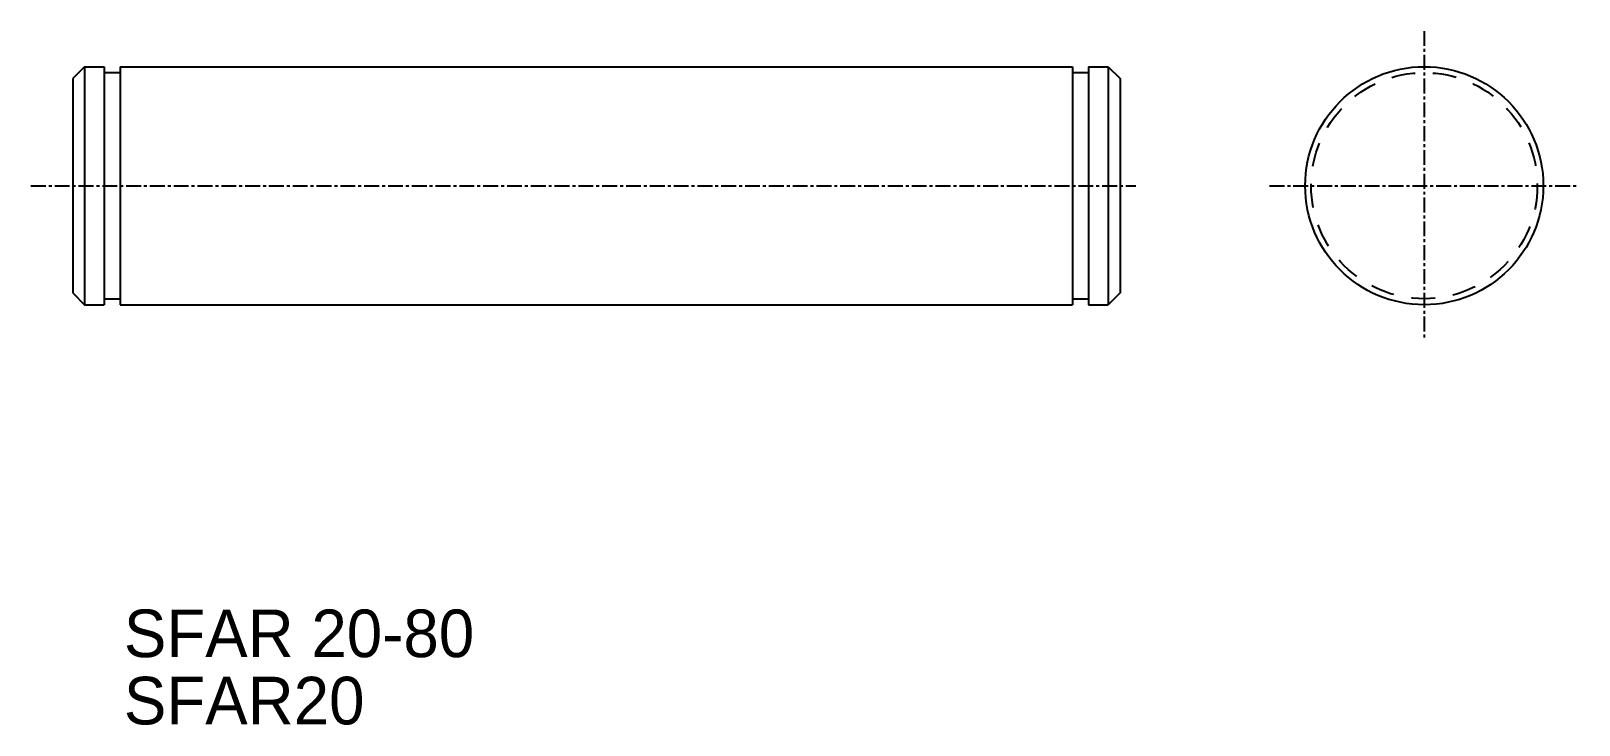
# Model space of a CAD drawing. Extents: x 254 to 384, y 53 to 111.
import ezdxf

# ---------------------------------------------------------------- set-up
doc = ezdxf.new("R2010")
doc.units = 0
doc.linetypes.add('CENTER', pattern=[2, 1.25, -0.25, 0.25, -0.25])
doc.linetypes.add('DASHED', pattern=[3.5, 2, -1.5])
doc.layers.get('0').update_dxf_attribs({"linetype": 'CONTINUOUS'})
doc.layers.add('CENTER', color=1, linetype='CENTER')

msp = doc.modelspace()

# ---------------------------------------------------------------- linework, layer by layer
at = {"color": 7, "linetype": 'CONTINUOUS'}
for p, q in [((258.41, 107.98), (257.41, 106.98)), ((258.41, 107.98), (258.41, 87.98)), ((258.41, 107.98), (260.06, 107.98)), ((260.06, 107.98), (260.06, 87.98)), ((261.41, 107.98), (261.41, 87.98)), ((261.41, 107.98), (341.41, 107.98)), ((341.41, 107.98), (341.41, 87.98)), ((342.76, 107.98), (342.76, 87.98)), ((342.76, 107.98), (344.41, 107.98)), ((344.41, 107.98), (344.41, 87.98)), ((344.41, 107.98), (345.41, 106.98)), ((257.41, 106.98), (257.41, 88.98)), ((260.06, 107.48), (261.41, 107.48)), ((341.41, 107.48), (342.76, 107.48)), ((345.41, 106.98), (345.41, 88.98)), ((257.41, 88.98), (258.41, 87.98)), ((260.06, 88.48), (261.41, 88.48)), ((341.41, 88.48), (342.76, 88.48)), ((345.41, 88.98), (344.41, 87.98)), ((258.41, 87.98), (260.06, 87.98)), ((261.41, 87.98), (341.41, 87.98)), ((342.76, 87.98), (344.41, 87.98))]:
    msp.add_line(p, q, dxfattribs=at)
msp.add_line((345.41, 102.48), (345.41, 102.48))
msp.add_circle((370.96, 97.98), 10, dxfattribs=at)
at = {"color": 3, "linetype": 'DASHED'}
msp.add_circle((370.96, 97.98), 9.5, dxfattribs=at)
at = {"layer": 'CENTER', "color": 1, "linetype": 'CENTER'}
for p, q in [((370.96, 110.98), (370.96, 84.98)), ((253.9, 97.98), (346.73, 97.98)), ((357.96, 97.98), (383.96, 97.98))]:
    msp.add_line(p, q, dxfattribs=at)

# ---------------------------------------------------------------- texts
at = {"color": 7, "linetype": 'CONTINUOUS'}
for s, p in [('SFAR 20-80', (261.71, 58.37)), ('SFAR20', (261.71, 52.72))]:
    msp.add_text(s, height=4, dxfattribs=at).set_placement(p)

doc.saveas('drawing.dxf')
